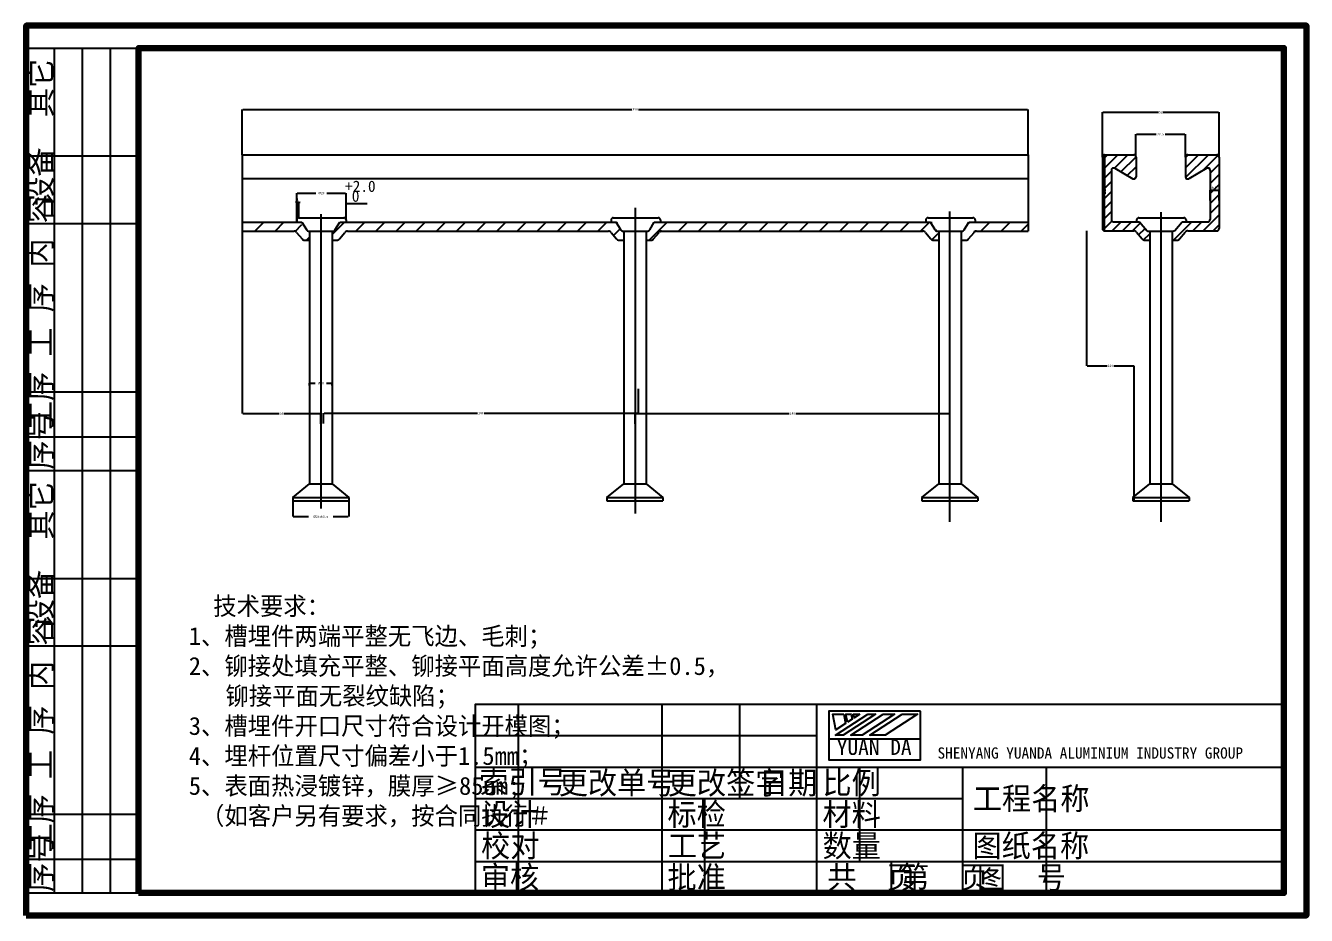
# Model space of a CAD drawing. Header units: metres. Extents: x -14279 to -11218, y -2048 to -323.
# Drawn here: x -12740 to -12169, y -1429 to -1033 of the extents above; entities that cross this region are included whole.
import ezdxf

# ---------------------------------------------------------------- set-up
doc = ezdxf.new("R2010")
doc.units = ezdxf.units.M
doc.dimstyles.get("Standard").update_dxf_attribs({"dimtxt": 2.5, "dimasz": 2.5, "dimexe": 1.25, "dimexo": 0.625, "dimtad": 1, "dimcen": 2.5, "dimazin": 3, "dimtfac": 1, "dimtmove": 0, "dimatfit": 3})

# ---------------------------------------------------------------- blocks, each defined once
blk = doc.blocks.new('A4H0GN')
at = {"color": 6, "linetype": 'Continuous'}
for p, q in [((0, 193), (25, 193)), ((0, 193), (0, 99)), ((6.25, 99), (6.25, 193)), ((12.5, 99), (12.5, 193)), ((18.75, 99), (18.75, 193)), ((25, 99), (25, 193)), ((0, 169), (25, 169)), ((0, 154), (25, 154)), ((0, 116.5), (25, 116.5)), ((0, 106.5), (25, 106.5)), ((0, 99), (25, 99)), ((0, 99), (0, 5)), ((6.25, 5), (6.25, 99)), ((12.5, 5), (12.5, 99)), ((18.75, 5), (18.75, 99)), ((25, 5), (25, 99)), ((0, 75), (25, 75)), ((0, 60), (25, 60)), ((109.5, 47), (109.5, 5)), ((141.5, 47), (141.5, 5)), ((158.75, 47), (158.75, 26)), ((176, 5), (176, 47)), ((100, 40), (176, 40)), ((178.68, 39.31), (199.1, 39.31)), ((100, 33), (280, 33)), ((185.5, 33), (185.5, 12)), ((208.46, 33), (208.46, 5)), ((227.1, 33), (227.1, 5)), ((100, 26), (208.46, 26)), ((151, 26), (151, 5)), ((0, 22.5), (25, 22.5)), ((100, 19), (280, 19)), ((0, 12.5), (25, 12.5)), ((100, 12), (280, 12)), ((192.53, 12), (192.53, 5)), ((0, 5), (25, 5))]:
    blk.add_line(p, q, dxfattribs=at)
at = {"color": 6, "linetype": 'Continuous', "lineweight": 100}
blk.add_lwpolyline([(0, 0), (285, 0), (285, 198), (0, 198)], close=True, dxfattribs=at)
at = {"color": 3, "linetype": 'Continuous', "lineweight": 100}
blk.add_lwpolyline([(25, 5), (280, 5), (280, 193), (25, 193)], close=True, dxfattribs=at)
at = {"color": 3, "linetype": 'Continuous'}
blk.add_lwpolyline([(280, 5), (100, 5), (100, 47), (280, 47)], close=True, dxfattribs=at)
at = {"color": 6, "linetype": 'Continuous'}
for points in [[(199.1, 45.44), (178.68, 45.44), (178.68, 34.65), (199.1, 34.65)], [(181.99, 44.78), (182.36, 42.68), (180.2, 41.27), (179.57, 44.78)], [(187.37, 44.78), (189.07, 44.78), (181.87, 40.08), (180.17, 40.08)], [(182.81, 42.97), (182.47, 44.78), (183.68, 44.78), (183.88, 43.67)], [(190.77, 44.78), (193.31, 44.78), (186.11, 40.08), (183.57, 40.08)], [(185.57, 44.78), (184.31, 43.96), (184.16, 44.78)], [(195.01, 44.78), (198.4, 44.78), (191.2, 40.08), (187.81, 40.08)]]:
    blk.add_lwpolyline(points, close=True, dxfattribs=at)
at = {"color": 7, "linetype": 'Continuous'}
for s, p in [('其它', (5.62, 177.64)), ('设备', (5.62, 157.9)), ('工 序 内 容', (5.62, 124.34)), ('工序', (5.64, 108.01)), ('序号', (5.64, 99.24)), ('其它', (5.62, 83.64)), ('设备', (5.62, 63.9)), ('工 序 内 容', (5.62, 30.34)), ('工序', (5.64, 14.01)), ('序号', (5.64, 5.24))]:
    blk.add_text(s, height=5, rotation=90, dxfattribs=at).set_placement(p)
at = {"color": 3, "linetype": 'Continuous'}
blk.add_text('YUAN DA', height=3.5, dxfattribs=at).set_placement((180.44, 35.71))
at = {"color": 6, "linetype": 'Continuous'}
for s, height, p in [('SHENYANG YUANDA ALUMINIUM INDUSTRY GROUP', 2.5, (202.87, 34.88)), ('索引号', 5, (100.8, 27.21)), ('更改单号', 5, (118.54, 27)), ('更改签字', 5, (142.8, 26.98)), ('日期', 5, (163.12, 27)), ('比例', 5, (177.25, 27)), ('工程名称', 5, (210.73, 23.5)), ('设计', 5, (101.28, 19.98)), ('标检', 5, (142.75, 20)), ('材料', 5, (177.26, 19.98)), ('校对', 5, (101.25, 12.98)), ('工艺', 5, (142.81, 12.98)), ('数量', 5, (177.28, 13)), ('图纸名称', 5, (210.64, 13)), ('审核', 5, (101.18, 5.98)), ('批准', 5, (142.75, 5.96)), ('共  页', 5, (178.34, 6.02)), ('第  页', 5, (194.56, 6)), ('图  号', 5, (211.65, 5.94))]:
    blk.add_text(s, height=height, dxfattribs=at).set_placement(p)
blk = doc.blocks.new('_CLOSEDFILLED')
at = {"color": 0, "linetype": 'BYBLOCK'}
blk.add_solid([(-1, 0.2), (0, 0), (-1, -0.2)], dxfattribs=at)
blk = doc.blocks.new('*D78')
for p, q in [((-12613.1, -1193.48), (-12613.1, -1192.42)), ((-12612.85, -1192.42), (-12610.6, -1192.42)), ((-12605.6, -1192.42), (-12603.35, -1192.42)), ((-12603.1, -1193.48), (-12603.1, -1192.42))]:
    blk.add_line(p, q)
at = {"layer": 'Defpoints'}
for p in [(-12613.1, -1192.42), (-12613.1, -1193.48), (-12603.1, -1193.48)]:
    blk.add_point(p, dxfattribs=at)
at = {"xscale": 0.25, "yscale": 0.25, "rotation": 180}
blk.add_blockref('_CLOSEDFILLED', (-12613.1, -1192.42), dxfattribs=at)
at = {"xscale": 0.25, "yscale": 0.25}
blk.add_blockref('_CLOSEDFILLED', (-12603.1, -1192.42), dxfattribs=at)
at = {"insert": (-12608.1, -1192.42), "char_height": 1, "attachment_point": 5}
blk.add_mtext('%%C10', dxfattribs=at)
blk = doc.blocks.new('*D79')
for p, q in [((-12643.1, -1124.78), (-12643.1, -1205.94)), ((-12642.85, -1205.94), (-12626.6, -1205.94)), ((-12624.6, -1205.94), (-12608.35, -1205.94)), ((-12608.1, -1210.56), (-12608.1, -1205.94))]:
    blk.add_line(p, q)
at = {"layer": 'Defpoints'}
for p in [(-12643.1, -1124.78), (-12643.1, -1205.94), (-12608.1, -1210.56)]:
    blk.add_point(p, dxfattribs=at)
at = {"xscale": 0.25, "yscale": 0.25, "rotation": 180}
blk.add_blockref('_CLOSEDFILLED', (-12643.1, -1205.94), dxfattribs=at)
at = {"xscale": 0.25, "yscale": 0.25}
blk.add_blockref('_CLOSEDFILLED', (-12608.1, -1205.94), dxfattribs=at)
at = {"insert": (-12625.6, -1205.94), "char_height": 1, "attachment_point": 5}
blk.add_mtext('35', dxfattribs=at)
blk = doc.blocks.new('*D80')
for p, q in [((-12260.08, -1091.78), (-12260.08, -1071.81)), ((-12259.83, -1071.81), (-12235.08, -1071.81)), ((-12233.08, -1071.81), (-12208.33, -1071.81)), ((-12208.08, -1091.78), (-12208.08, -1071.81))]:
    blk.add_line(p, q)
at = {"layer": 'Defpoints'}
for p in [(-12260.08, -1071.81), (-12260.08, -1091.78), (-12208.08, -1091.78)]:
    blk.add_point(p, dxfattribs=at)
at = {"xscale": 0.25, "yscale": 0.25, "rotation": 180}
blk.add_blockref('_CLOSEDFILLED', (-12260.08, -1071.81), dxfattribs=at)
at = {"xscale": 0.25, "yscale": 0.25}
blk.add_blockref('_CLOSEDFILLED', (-12208.08, -1071.81), dxfattribs=at)
at = {"insert": (-12234.08, -1071.81), "char_height": 1, "attachment_point": 5}
blk.add_mtext('52', dxfattribs=at)
blk = doc.blocks.new('*D81')
for p, q in [((-12643.1, -1090.78), (-12643.1, -1070.56)), ((-12642.85, -1070.56), (-12469.6, -1070.56)), ((-12466.6, -1070.56), (-12293.35, -1070.56)), ((-12293.1, -1090.78), (-12293.1, -1070.56))]:
    blk.add_line(p, q)
at = {"layer": 'Defpoints'}
for p in [(-12643.1, -1070.56), (-12643.1, -1090.78), (-12293.1, -1090.78)]:
    blk.add_point(p, dxfattribs=at)
at = {"xscale": 0.25, "yscale": 0.25, "rotation": 180}
blk.add_blockref('_CLOSEDFILLED', (-12643.1, -1070.56), dxfattribs=at)
at = {"xscale": 0.25, "yscale": 0.25}
blk.add_blockref('_CLOSEDFILLED', (-12293.1, -1070.56), dxfattribs=at)
at = {"insert": (-12468.1, -1070.56), "char_height": 1, "attachment_point": 5}
blk.add_mtext('350', dxfattribs=at)
blk = doc.blocks.new('*D91')
for p, q in [((-12259.08, -1090.78), (-12259.08, -1107.71)), ((-12259.33, -1107.71), (-12259.58, -1107.71)), ((-12259.08, -1124.64), (-12259.08, -1107.71)), ((-12259.08, -1107.71), (-12259.08, -1107.71)), ((-12258.83, -1107.71), (-12258.58, -1107.71))]:
    blk.add_line(p, q)
at = {"layer": 'Defpoints'}
for p in [(-12259.08, -1090.78), (-12259.08, -1107.71), (-12259.08, -1124.64)]:
    blk.add_point(p, dxfattribs=at)
at = {"xscale": 0.25, "yscale": 0.25}
blk.add_blockref('_CLOSEDFILLED', (-12259.08, -1107.71), dxfattribs=at)
at = {"xscale": 0.25, "yscale": 0.25, "rotation": 180}
blk.add_blockref('_CLOSEDFILLED', (-12259.08, -1107.71), dxfattribs=at)
at = {"insert": (-12259.08, -1106.585), "char_height": 1, "attachment_point": 5}
blk.add_mtext('34', dxfattribs=at)
blk = doc.blocks.new('*D92')
for p, q in [((-12267.15, -1124.64), (-12267.15, -1184.71)), ((-12266.9, -1184.71), (-12258.005, -1184.71)), ((-12255.005, -1184.71), (-12246.11, -1184.71)), ((-12245.86, -1244.78), (-12245.86, -1184.71))]:
    blk.add_line(p, q)
at = {"layer": 'Defpoints'}
for p in [(-12267.15, -1124.64), (-12267.15, -1184.71), (-12245.86, -1244.78)]:
    blk.add_point(p, dxfattribs=at)
at = {"xscale": 0.25, "yscale": 0.25, "rotation": 180}
blk.add_blockref('_CLOSEDFILLED', (-12267.15, -1184.71), dxfattribs=at)
at = {"xscale": 0.25, "yscale": 0.25}
blk.add_blockref('_CLOSEDFILLED', (-12245.86, -1184.71), dxfattribs=at)
at = {"insert": (-12256.505, -1184.71), "char_height": 1, "attachment_point": 5}
blk.add_mtext('120', dxfattribs=at)
blk = doc.blocks.new('*D93')
for p, q in [((-12212.08, -1111.11), (-12212.08, -1106.48)), ((-12211.83, -1106.48), (-12208.33, -1106.48)), ((-12208.08, -1111.11), (-12208.08, -1106.48))]:
    blk.add_line(p, q)
at = {"layer": 'Defpoints'}
for p in [(-12212.08, -1106.48), (-12212.08, -1111.11), (-12208.08, -1111.11)]:
    blk.add_point(p, dxfattribs=at)
at = {"xscale": 0.25, "yscale": 0.25, "rotation": 180}
blk.add_blockref('_CLOSEDFILLED', (-12212.08, -1106.48), dxfattribs=at)
at = {"xscale": 0.25, "yscale": 0.25}
blk.add_blockref('_CLOSEDFILLED', (-12208.08, -1106.48), dxfattribs=at)
at = {"insert": (-12210.08, -1105.355), "char_height": 1, "attachment_point": 5}
blk.add_mtext('4%%P0.3', dxfattribs=at)
blk = doc.blocks.new('*D94')
for p, q in [((-12620.6, -1244.78), (-12620.6, -1251.82)), ((-12595.6, -1244.78), (-12595.6, -1251.82)), ((-12620.35, -1251.82), (-12613.6, -1251.82)), ((-12602.6, -1251.82), (-12595.85, -1251.82))]:
    blk.add_line(p, q)
at = {"layer": 'Defpoints'}
for p in [(-12620.6, -1244.78), (-12595.6, -1244.78), (-12620.6, -1251.82)]:
    blk.add_point(p, dxfattribs=at)
at = {"xscale": 0.25, "yscale": 0.25, "rotation": 180}
blk.add_blockref('_CLOSEDFILLED', (-12620.6, -1251.82), dxfattribs=at)
at = {"xscale": 0.25, "yscale": 0.25}
blk.add_blockref('_CLOSEDFILLED', (-12595.6, -1251.82), dxfattribs=at)
at = {"insert": (-12608.1, -1251.82), "char_height": 1, "attachment_point": 5}
blk.add_mtext('%%C25%%P0.5', dxfattribs=at)
blk = doc.blocks.new('*D99')
for p, q in [((-12245.14, -1091.46), (-12245.14, -1081.67)), ((-12244.89, -1081.67), (-12236.11, -1081.67)), ((-12232.11, -1081.67), (-12223.33, -1081.67)), ((-12223.08, -1091.78), (-12223.08, -1081.67))]:
    blk.add_line(p, q)
at = {"layer": 'Defpoints'}
for p in [(-12245.14, -1081.67), (-12245.14, -1091.46), (-12223.08, -1091.78)]:
    blk.add_point(p, dxfattribs=at)
at = {"xscale": 0.25, "yscale": 0.25, "rotation": 180}
blk.add_blockref('_CLOSEDFILLED', (-12245.14, -1081.67), dxfattribs=at)
at = {"xscale": 0.25, "yscale": 0.25}
blk.add_blockref('_CLOSEDFILLED', (-12223.08, -1081.67), dxfattribs=at)
at = {"insert": (-12234.11, -1081.67), "char_height": 1, "attachment_point": 5}
blk.add_mtext('22.5', dxfattribs=at)
blk = doc.blocks.new('*D138')
for p, q in [((-12619.09, -1111.81), (-12619.34, -1111.81)), ((-12618.84, -1120.78), (-12618.84, -1111.81)), ((-12618.84, -1111.81), (-12617.84, -1111.81)), ((-12617.84, -1118.78), (-12617.84, -1111.81)), ((-12617.59, -1111.81), (-12617.34, -1111.81))]:
    blk.add_line(p, q)
at = {"layer": 'Defpoints'}
for p in [(-12618.84, -1111.81), (-12618.84, -1120.78), (-12617.84, -1118.78)]:
    blk.add_point(p, dxfattribs=at)
at = {"xscale": 0.25, "yscale": 0.25}
blk.add_blockref('_CLOSEDFILLED', (-12618.84, -1111.81), dxfattribs=at)
at = {"xscale": 0.25, "yscale": 0.25, "rotation": 180}
blk.add_blockref('_CLOSEDFILLED', (-12617.84, -1111.81), dxfattribs=at)
at = {"insert": (-12618.34, -1110.685), "char_height": 1, "attachment_point": 5}
blk.add_mtext('1', dxfattribs=at)
blk = doc.blocks.new('*D143')
for p, q in [((-12328.1, -1195.1), (-12328.1, -1205.94)), ((-12468.1, -1210.56), (-12468.1, -1205.94)), ((-12467.85, -1205.94), (-12399.6, -1205.94)), ((-12396.6, -1205.94), (-12328.35, -1205.94))]:
    blk.add_line(p, q)
at = {"layer": 'Defpoints'}
for p in [(-12328.1, -1195.1), (-12468.1, -1205.94), (-12468.1, -1210.56)]:
    blk.add_point(p, dxfattribs=at)
at = {"xscale": 0.25, "yscale": 0.25, "rotation": 180}
blk.add_blockref('_CLOSEDFILLED', (-12468.1, -1205.94), dxfattribs=at)
at = {"xscale": 0.25, "yscale": 0.25}
blk.add_blockref('_CLOSEDFILLED', (-12328.1, -1205.94), dxfattribs=at)
at = {"insert": (-12398.1, -1205.94), "char_height": 1, "attachment_point": 5}
blk.add_mtext('140', dxfattribs=at)
blk = doc.blocks.new('*D144')
for p, q in [((-12466.85, -1194.89), (-12466.85, -1205.73)), ((-12606.85, -1210.35), (-12606.85, -1205.73)), ((-12606.6, -1205.73), (-12538.35, -1205.73)), ((-12535.35, -1205.73), (-12467.1, -1205.73))]:
    blk.add_line(p, q)
at = {"layer": 'Defpoints'}
for p in [(-12466.85, -1194.89), (-12606.85, -1205.73), (-12606.85, -1210.35)]:
    blk.add_point(p, dxfattribs=at)
at = {"xscale": 0.25, "yscale": 0.25, "rotation": 180}
blk.add_blockref('_CLOSEDFILLED', (-12606.85, -1205.73), dxfattribs=at)
at = {"xscale": 0.25, "yscale": 0.25}
blk.add_blockref('_CLOSEDFILLED', (-12466.85, -1205.73), dxfattribs=at)
at = {"insert": (-12536.85, -1205.73), "char_height": 1, "attachment_point": 5}
blk.add_mtext('140', dxfattribs=at)
blk = doc.blocks.new('*D146')
for p, q in [((-12618.84, -1119.78), (-12618.84, -1107.83)), ((-12618.59, -1107.83), (-12610.34, -1107.83)), ((-12605.34, -1107.83), (-12597.09, -1107.83)), ((-12596.84, -1119.78), (-12596.84, -1107.83))]:
    blk.add_line(p, q)
at = {"layer": 'Defpoints'}
for p in [(-12618.84, -1107.83), (-12618.84, -1119.78), (-12596.84, -1119.78)]:
    blk.add_point(p, dxfattribs=at)
at = {"xscale": 0.25, "yscale": 0.25, "rotation": 180}
blk.add_blockref('_CLOSEDFILLED', (-12618.84, -1107.83), dxfattribs=at)
at = {"xscale": 0.25, "yscale": 0.25}
blk.add_blockref('_CLOSEDFILLED', (-12596.84, -1107.83), dxfattribs=at)
at = {"insert": (-12607.84, -1107.83), "char_height": 1, "attachment_point": 5}
blk.add_mtext('%%c20', dxfattribs=at)

msp = doc.modelspace()

# ---------------------------------------------------------------- hatches: boundary and pattern name
h = msp.add_hatch()
h.set_pattern_fill('ANSI31')
h.paths.add_polyline_path([(-12245.08, -1091.78, 0.41), (-12246.08, -1090.78), (-12259.08, -1090.78, 0.41), (-12260.08, -1091.78), (-12260.08, -1123.64, 0.41), (-12259.08, -1124.64), (-12246.06, -1124.64, -0.22), (-12244.9, -1125.18), (-12242.35, -1128.24, 0.22), (-12241.2, -1128.78), (-12238.95, -1128.78), (-12238.95, -1124.78), (-12239.12, -1124.78), (-12239.38, -1124.78, -0.28), (-12240.72, -1123.95), (-12243.48, -1120.64), (-12255.08, -1120.64, -0.41), (-12256.08, -1119.64), (-12256.08, -1097.67, -0.58), (-12254.58, -1096.8), (-12246.58, -1101.42, 0.58), (-12245.08, -1100.55)])
h.paths.add_polyline_path([(-12208.08, -1091.78, 0.41), (-12209.08, -1090.78), (-12222.08, -1090.78, 0.41), (-12223.08, -1091.78), (-12223.08, -1100.55, 0.58), (-12221.58, -1101.42), (-12213.58, -1096.8, -0.58), (-12212.08, -1097.67), (-12212.08, -1119.64, -0.41), (-12213.08, -1120.64), (-12224.58, -1120.64), (-12227.74, -1124.43, -0.08), (-12228.73, -1124.78), (-12228.95, -1124.78), (-12228.95, -1128.78), (-12227.95, -1128.78), (-12226.86, -1128.78, 0.22), (-12225.7, -1128.24), (-12223.15, -1125.18, -0.22), (-12222, -1124.64), (-12209.08, -1124.64, 0.41), (-12208.08, -1123.64)])
h = msp.add_hatch()
h.set_pattern_fill('ANSI31', scale=2)
h.paths.add_polyline_path([(-12643.1, -1120.78), (-12643.1, -1124.78), (-12620.01, -1124.78, -0.22), (-12618.86, -1125.32), (-12616.43, -1128.24, 0.22), (-12615.28, -1128.78), (-12613.2, -1128.78), (-12613.2, -1124.78), (-12613.4, -1124.78, -0.22), (-12614.55, -1124.24), (-12616.6, -1121.78), (-12616.6, -1120.78)])
h = msp.add_hatch()
h.set_pattern_fill('ANSI31', scale=2)
h.paths.add_polyline_path([(-12599.6, -1120.78), (-12599.6, -1121.78), (-12601.65, -1124.24, -0.22), (-12602.81, -1124.78), (-12603, -1124.78), (-12603, -1128.78), (-12602.1, -1128.78), (-12600.93, -1128.78, 0.22), (-12599.78, -1128.24), (-12597.35, -1125.32, -0.22), (-12596.19, -1124.78), (-12480.01, -1124.78, -0.22), (-12478.86, -1125.32), (-12476.43, -1128.24, 0.22), (-12475.28, -1128.78), (-12473.2, -1128.78), (-12473.2, -1124.78), (-12473.4, -1124.78, -0.22), (-12474.55, -1124.24), (-12476.6, -1121.78), (-12476.6, -1120.78)])
h.paths.add_polyline_path([(-12459.6, -1120.78), (-12459.6, -1121.78), (-12461.65, -1124.24, -0.22), (-12462.81, -1124.78), (-12463, -1124.78), (-12463, -1128.78), (-12462.1, -1128.78), (-12460.93, -1128.78, 0.22), (-12459.78, -1128.24), (-12457.35, -1125.32, -0.22), (-12456.19, -1124.78), (-12340.01, -1124.78, -0.22), (-12338.86, -1125.32), (-12336.43, -1128.24, 0.22), (-12335.28, -1128.78), (-12333.2, -1128.78), (-12333.2, -1124.78), (-12333.4, -1124.78, -0.22), (-12334.55, -1124.24), (-12336.6, -1121.78), (-12336.6, -1120.78)])
h.paths.add_polyline_path([(-12319.6, -1120.78), (-12319.6, -1121.78), (-12321.65, -1124.24, -0.22), (-12322.81, -1124.78), (-12323, -1124.78), (-12323, -1128.78), (-12322.1, -1128.78), (-12320.93, -1128.78, 0.22), (-12319.78, -1128.24), (-12317.35, -1125.32, -0.22), (-12316.19, -1124.78), (-12293.1, -1124.78), (-12293.1, -1120.78)])

# ---------------------------------------------------------------- linework, layer by layer
for p, q in [((-12643.1, -1090.78), (-12293.1, -1090.78)), ((-12643.1, -1090.78), (-12643.1, -1124.78)), ((-12293.1, -1090.78), (-12293.1, -1124.78)), ((-12260.08, -1091.78), (-12260.08, -1123.64)), ((-12259.08, -1090.78), (-12246.08, -1090.78)), ((-12245.08, -1091.78), (-12245.08, -1100.55)), ((-12223.08, -1091.78), (-12223.08, -1100.55)), ((-12222.08, -1090.78), (-12209.08, -1090.78)), ((-12208.08, -1091.78), (-12208.08, -1123.64)), ((-12256.08, -1097.67), (-12256.08, -1119.64)), ((-12254.58, -1096.8), (-12246.58, -1101.42)), ((-12213.58, -1096.8), (-12221.58, -1101.42)), ((-12212.08, -1097.67), (-12212.08, -1119.64)), ((-12293.1, -1101.42), (-12643.1, -1101.42)), ((-12608.1, -1117.17), (-12608.1, -1248.22)), ((-12596.84, -1112.46), (-12587.52, -1112.46)), ((-12468.1, -1114.41), (-12468.1, -1250.39)), ((-12328.1, -1116.09), (-12328.1, -1254.13)), ((-12234.08, -1116.24), (-12234.08, -1254.13)), ((-12643.1, -1120.78), (-12616.6, -1120.78)), ((-12618.84, -1119.78), (-12618.84, -1120.78)), ((-12617.84, -1118.78), (-12597.84, -1118.78)), ((-12616.6, -1120.78), (-12614.54, -1124.08)), ((-12616.6, -1120.78), (-12616.48, -1120.98)), ((-12616.47, -1120.78), (-12616.35, -1120.98)), ((-12616.34, -1120.78), (-12616.22, -1120.98)), ((-12601.66, -1124.08), (-12599.6, -1120.78)), ((-12599.6, -1120.78), (-12476.6, -1120.78)), ((-12596.84, -1119.78), (-12596.84, -1120.78)), ((-12478.84, -1119.78), (-12478.84, -1120.78)), ((-12477.84, -1118.78), (-12457.84, -1118.78)), ((-12474.55, -1124.24), (-12476.6, -1120.78)), ((-12476.34, -1120.78), (-12476.22, -1120.98)), ((-12461.65, -1124.24), (-12459.6, -1120.78)), ((-12459.6, -1120.78), (-12336.6, -1120.78)), ((-12456.84, -1119.78), (-12456.84, -1120.78)), ((-12338.7, -1119.78), (-12338.7, -1120.78)), ((-12337.7, -1118.78), (-12317.7, -1118.78)), ((-12334.55, -1124.24), (-12336.6, -1120.78)), ((-12336.2, -1120.78), (-12336.08, -1120.98)), ((-12321.65, -1124.24), (-12319.6, -1120.78)), ((-12319.6, -1120.78), (-12293.1, -1120.78)), ((-12316.7, -1119.78), (-12316.7, -1120.78)), ((-12255.08, -1120.64), (-12246.06, -1120.64)), ((-12255.08, -1120.64), (-12243.48, -1120.64)), ((-12244.81, -1119.78), (-12244.81, -1120.78)), ((-12243.81, -1118.78), (-12223.81, -1118.78)), ((-12243.48, -1120.64), (-12240.28, -1124.49)), ((-12227.74, -1124.43), (-12224.58, -1120.64)), ((-12224.58, -1120.64), (-12213.08, -1120.64)), ((-12222.81, -1119.78), (-12222.81, -1120.78)), ((-12643.1, -1124.78), (-12620.01, -1124.78)), ((-12618.86, -1125.32), (-12616.43, -1128.24)), ((-12615.28, -1128.78), (-12613.1, -1128.78)), ((-12614.1, -1128.78), (-12613.1, -1128.78)), ((-12613.27, -1124.78), (-12602.94, -1124.78)), ((-12613.1, -1124.78), (-12613.1, -1237.28)), ((-12603.1, -1124.78), (-12603.1, -1237.28)), ((-12603.1, -1128.78), (-12600.93, -1128.78)), ((-12603.1, -1128.78), (-12602.1, -1128.78)), ((-12599.78, -1128.24), (-12597.35, -1125.32)), ((-12596.19, -1124.78), (-12480.01, -1124.78)), ((-12478.86, -1125.32), (-12476.43, -1128.24)), ((-12475.4, -1128.78), (-12473.23, -1128.78)), ((-12475.28, -1128.78), (-12473.23, -1128.78)), ((-12474.23, -1128.78), (-12473.23, -1128.78)), ((-12474.1, -1128.78), (-12473.23, -1128.78)), ((-12473.4, -1124.78), (-12462.81, -1124.78)), ((-12473.4, -1124.78), (-12463.06, -1124.78)), ((-12473.23, -1128.78), (-12473.23, -1237.28)), ((-12473.2, -1124.78), (-12473.2, -1128.78)), ((-12463.23, -1124.78), (-12463.23, -1237.28)), ((-12463.23, -1128.78), (-12460.93, -1128.78)), ((-12463.23, -1128.78), (-12462.1, -1128.78)), ((-12463.23, -1128.78), (-12461.06, -1128.78)), ((-12463.23, -1128.78), (-12462.23, -1128.78)), ((-12459.91, -1128.24), (-12457.48, -1125.32)), ((-12456.83, -1124.78), (-12340.01, -1124.78)), ((-12338.86, -1125.32), (-12336.43, -1128.24)), ((-12335.28, -1128.78), (-12332.97, -1128.78)), ((-12335.14, -1128.78), (-12332.97, -1128.78)), ((-12334.1, -1128.78), (-12332.97, -1128.78)), ((-12333.97, -1128.78), (-12332.97, -1128.78)), ((-12333.4, -1124.78), (-12322.81, -1124.78)), ((-12333.14, -1124.78), (-12322.8, -1124.78)), ((-12332.97, -1124.78), (-12332.97, -1237.28)), ((-12322.97, -1124.78), (-12322.97, -1237.28)), ((-12322.97, -1128.78), (-12320.93, -1128.78)), ((-12322.97, -1128.78), (-12322.1, -1128.78)), ((-12322.97, -1128.78), (-12320.8, -1128.78)), ((-12322.97, -1128.78), (-12321.97, -1128.78)), ((-12319.65, -1128.24), (-12317.21, -1125.32)), ((-12316.19, -1124.78), (-12293.1, -1124.78)), ((-12259.08, -1124.64), (-12246.06, -1124.64)), ((-12244.9, -1125.18), (-12242.35, -1128.24)), ((-12241.2, -1128.78), (-12238.95, -1128.78)), ((-12241.12, -1128.78), (-12238.95, -1128.78)), ((-12239.95, -1128.78), (-12238.95, -1128.78)), ((-12239.38, -1124.78), (-12228.78, -1124.78)), ((-12239.33, -1124.78), (-12228.73, -1124.78)), ((-12239.12, -1124.78), (-12228.78, -1124.78)), ((-12238.95, -1124.78), (-12238.95, -1237.28)), ((-12228.95, -1124.78), (-12228.95, -1237.28)), ((-12228.95, -1128.78), (-12226.86, -1128.78)), ((-12228.95, -1128.78), (-12226.86, -1128.78)), ((-12228.95, -1128.78), (-12227.95, -1128.78)), ((-12225.7, -1128.24), (-12223.15, -1125.18)), ((-12222, -1124.64), (-12209.08, -1124.64)), ((-12620.6, -1243.28), (-12613.1, -1237.28)), ((-12613.1, -1237.28), (-12603.1, -1237.28)), ((-12603.1, -1237.28), (-12595.6, -1243.28)), ((-12480.73, -1243.28), (-12473.23, -1237.28)), ((-12473.23, -1237.28), (-12463.23, -1237.28)), ((-12463.23, -1237.28), (-12455.73, -1243.28)), ((-12340.47, -1243.28), (-12332.97, -1237.28)), ((-12332.97, -1237.28), (-12322.97, -1237.28)), ((-12322.97, -1237.28), (-12315.47, -1243.28)), ((-12246.45, -1243.28), (-12238.95, -1237.28)), ((-12238.95, -1237.28), (-12228.95, -1237.28)), ((-12228.95, -1237.28), (-12221.45, -1243.28)), ((-12620.6, -1243.28), (-12620.6, -1244.78)), ((-12620.6, -1243.28), (-12595.6, -1243.28)), ((-12595.6, -1243.28), (-12595.6, -1244.78)), ((-12480.73, -1243.28), (-12480.73, -1244.78)), ((-12480.73, -1243.28), (-12455.73, -1243.28)), ((-12455.73, -1243.28), (-12455.73, -1244.78)), ((-12340.47, -1243.28), (-12340.47, -1244.78)), ((-12340.47, -1243.28), (-12315.47, -1243.28)), ((-12315.47, -1243.28), (-12315.47, -1244.78)), ((-12246.45, -1243.28), (-12246.45, -1244.78)), ((-12246.45, -1243.28), (-12221.45, -1243.28)), ((-12221.45, -1243.28), (-12221.45, -1244.78)), ((-12620.6, -1244.78), (-12620.01, -1244.78)), ((-12620.6, -1244.78), (-12595.6, -1244.78)), ((-12480.73, -1244.78), (-12480.14, -1244.78)), ((-12480.73, -1244.78), (-12455.73, -1244.78)), ((-12340.47, -1244.78), (-12339.88, -1244.78)), ((-12340.47, -1244.78), (-12315.47, -1244.78)), ((-12246.45, -1244.78), (-12245.86, -1244.78)), ((-12246.45, -1244.78), (-12221.45, -1244.78))]:
    msp.add_line(p, q)
for centre, radius, start, end in [((-12259.08, -1091.78), 1, 90, 180), ((-12246.08, -1091.78), 1, 0, 90), ((-12222.08, -1091.78), 1, 90, 180), ((-12209.08, -1091.78), 1, 0, 90), ((-12255.08, -1097.67), 1, 60, 180), ((-12246.08, -1100.55), 1, 240, 0), ((-12222.08, -1100.55), 1, 180, 300), ((-12213.08, -1097.67), 1, 0, 120), ((-12617.84, -1119.78), 1, 90, 180), ((-12597.84, -1119.78), 1, 0, 90), ((-12477.84, -1119.78), 1, 90, 180), ((-12457.84, -1119.78), 1, 0, 90), ((-12337.7, -1119.78), 1, 90, 180), ((-12317.7, -1119.78), 1, 0, 90), ((-12255.08, -1119.64), 1, 180, 270), ((-12243.81, -1119.78), 1, 90, 180), ((-12223.81, -1119.78), 1, 0, 90), ((-12213.08, -1119.64), 1, 270, 0), ((-12620.01, -1126.28), 1.5, 39.81, 90), ((-12615.28, -1127.28), 1.5, 219.81, 270), ((-12613.27, -1123.28), 1.5, 212.01, 270), ((-12602.94, -1123.28), 1.5, 270, 327.99), ((-12600.93, -1127.28), 1.5, 270, 320.19), ((-12596.19, -1126.28), 1.5, 90, 140.19), ((-12480.01, -1126.28), 1.5, 39.81, 90), ((-12475.28, -1127.28), 1.5, 219.81, 270), ((-12473.4, -1123.28), 1.5, 212.01, 270), ((-12462.81, -1123.28), 1.5, 270, 320.19), ((-12461.06, -1127.28), 1.5, 270, 320.19), ((-12456.32, -1126.28), 1.5, 90, 140.19), ((-12340.01, -1126.28), 1.5, 39.81, 90), ((-12335.28, -1127.28), 1.5, 219.81, 270), ((-12333.4, -1123.28), 1.5, 219.81, 270), ((-12333.14, -1123.28), 1.5, 212.01, 270), ((-12322.8, -1123.28), 1.5, 270, 327.99), ((-12320.8, -1127.28), 1.5, 270, 320.19), ((-12316.19, -1126.28), 1.5, 90, 140.19), ((-12316.06, -1126.28), 1.5, 90, 140.19), ((-12259.08, -1123.64), 1, 180, 270), ((-12246.06, -1126.14), 1.5, 39.81, 90), ((-12241.2, -1127.28), 1.5, 219.81, 270), ((-12239.38, -1123.28), 1.5, 206.38, 270), ((-12229.32, -1121.53), 3.3, 280.23, 298.6), ((-12226.86, -1127.28), 1.5, 270, 320.19), ((-12222, -1126.14), 1.5, 90, 140.19), ((-12209.08, -1123.64), 1, 270, 0)]:
    msp.add_arc(centre, radius, start, end)

# ---------------------------------------------------------------- block references
at = {"xscale": 2, "yscale": 2, "zscale": 2}
msp.add_blockref('A4H0GN', (-12739.23, -1429.29), dxfattribs=at)

# ---------------------------------------------------------------- texts
at = {"attachment_point": 1}
for s, insert, char_height in [('+2.0', (-12597.3, -1102.28), 5), ('0', (-12594.3, -1106.68), 5), ('  技术要求：\\P1、槽埋件两端平整无飞边、毛刺；\\P2、铆接处填充平整、铆接平面高度允许公差%%P0.5，\\P   铆接平面无裂纹缺陷；\\P3、槽埋件开口尺寸符合设计开模图；\\P4、埋杆位置尺寸偏差小于1.5mm；\\P5、表面热浸镀锌，膜厚≥85um;  \\P （如客户另有要求，按合同执行＃', (-12666.88, -1287.62), 8)]:
    msp.add_mtext(s, dxfattribs=dict(at, insert=insert, char_height=char_height))

# ---------------------------------------------------------------- dimensions: what is measured, and where the dimension line sits
for base, p1, p2, picture, middle in [((-12643.1, -1070.56), (-12643.1, -1090.78), (-12293.1, -1090.78), '*D81', (-12468.1, -1070.56)), ((-12260.08, -1071.81), (-12260.08, -1091.78), (-12208.08, -1091.78), '*D80', (-12234.08, -1071.81)), ((-12618.84, -1111.81), (-12618.84, -1120.78), (-12617.84, -1118.78), '*D138', (-12618.34, -1110.685)), ((-12643.1, -1205.94), (-12643.1, -1124.78), (-12608.1, -1210.56), '*D79', (-12625.6, -1205.94)), ((-12606.85, -1205.73), (-12606.85, -1210.35), (-12466.85, -1194.89), '*D144', (-12536.85, -1205.73)), ((-12468.1, -1205.94), (-12468.1, -1210.56), (-12328.1, -1195.1), '*D143', (-12398.1, -1205.94))]:
    dim = msp.add_linear_dim(base=base, p1=p1, p2=p2, dimstyle='Standard')
    dim.commit()
    dim.dimension.update_dxf_attribs({"geometry": picture, "text_midpoint": middle})
for base, p1, p2, text, picture, middle in [((-12245.14, -1081.67), (-12245.14, -1091.46), (-12223.08, -1091.78), '22.5', '*D99', (-12234.11, -1081.67)), ((-12259.08, -1107.71), (-12259.08, -1090.78), (-12259.08, -1124.64), '34', '*D91', (-12259.08, -1106.585)), ((-12212.08, -1106.48), (-12212.08, -1111.11), (-12208.08, -1111.11), '4%%P0.3', '*D93', (-12210.08, -1105.355)), ((-12618.84, -1107.83), (-12618.84, -1119.78), (-12596.84, -1119.78), '%%c20', '*D146', (-12607.84, -1107.83)), ((-12267.15, -1184.71), (-12267.15, -1124.64), (-12245.86, -1244.78), '120', '*D92', (-12256.505, -1184.71)), ((-12613.1, -1192.42), (-12613.1, -1193.48), (-12603.1, -1193.48), '%%C10', '*D78', (-12608.1, -1192.42)), ((-12620.6, -1251.82), (-12620.6, -1244.78), (-12595.6, -1244.78), '%%C25%%P0.5', '*D94', (-12608.1, -1251.82))]:
    dim = msp.add_linear_dim(base=base, p1=p1, p2=p2, text=text, dimstyle='Standard')
    dim.commit()
    dim.dimension.update_dxf_attribs({"geometry": picture, "text_midpoint": middle})

doc.saveas('drawing.dxf')
